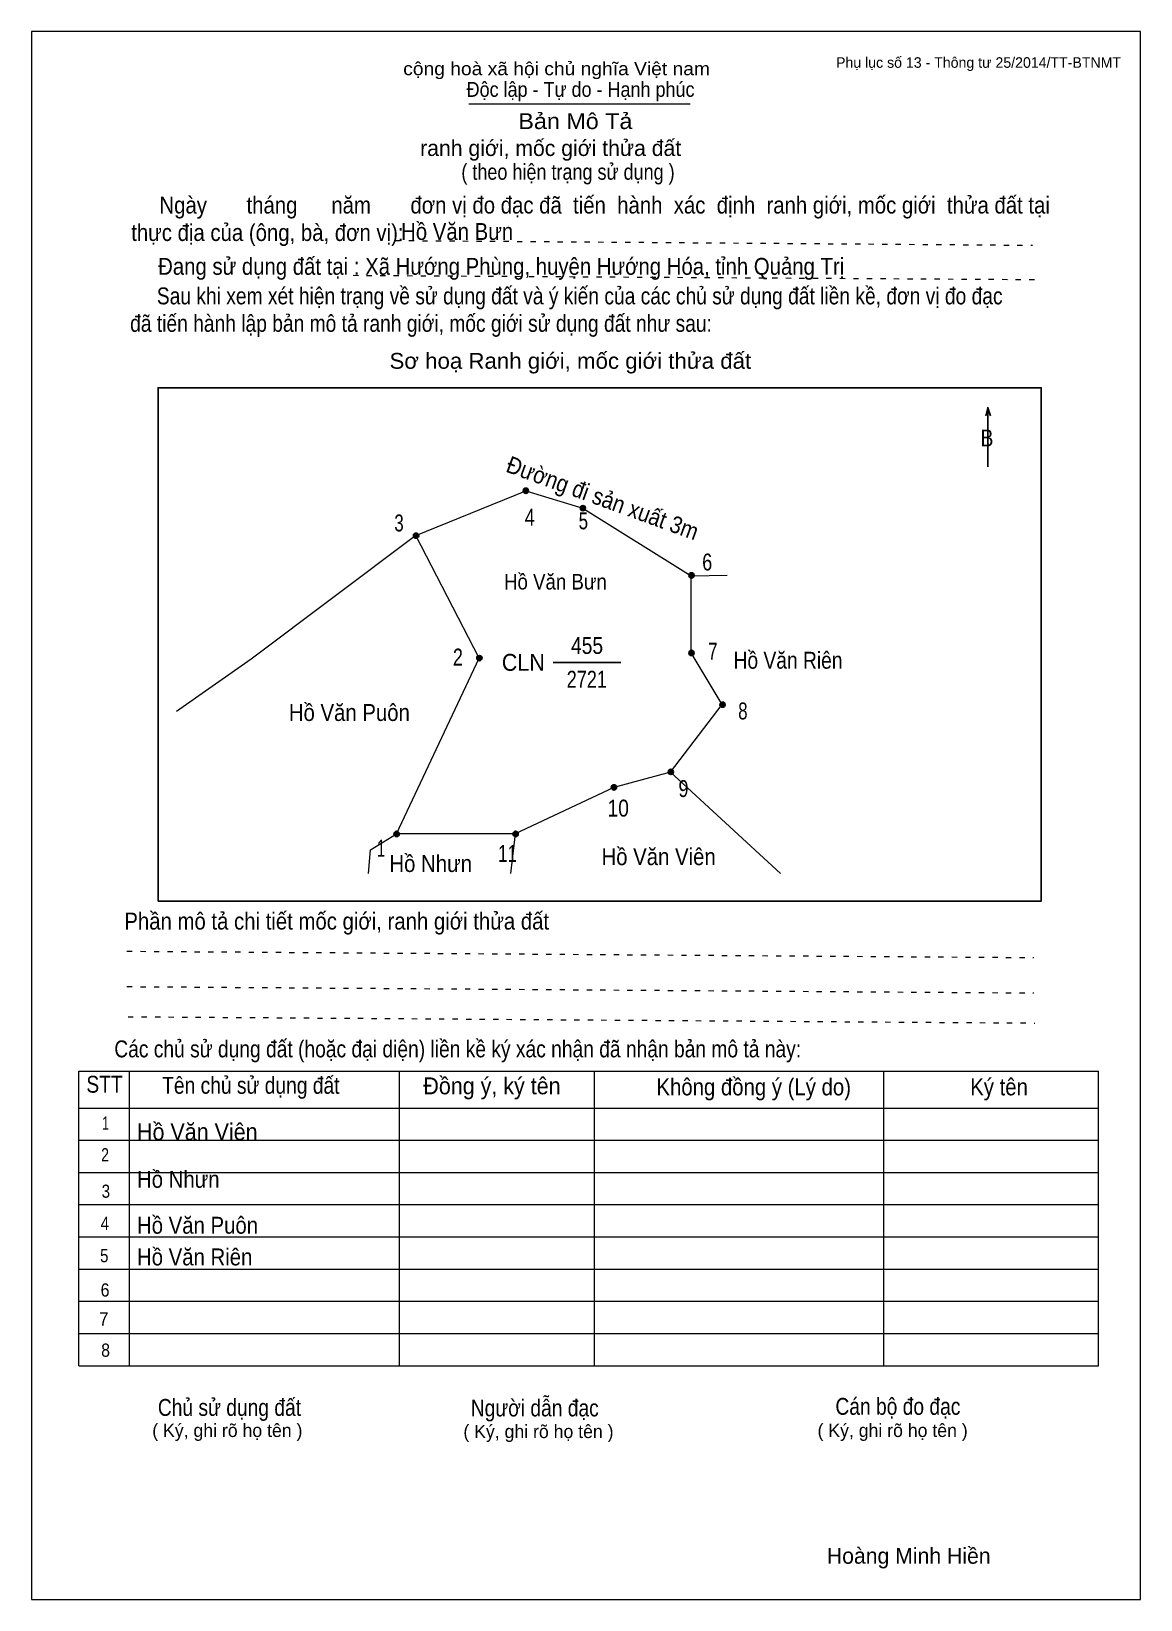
# Model space of a CAD drawing. Header units: centimetres. Extents: x 0 to 21, y 0 to 29.7.
import ezdxf
from ezdxf.enums import TextEntityAlignment as Align

# ---------------------------------------------------------------- set-up
doc = ezdxf.new("R2010")
doc.units = ezdxf.units.CM
doc.header["$LTSCALE"] = 0.13
doc.linetypes.add('DOTTED', pattern=[1.5, 0.3, -1.2])
for name, color, linetype, lineweight in [('1', 7, 'Continuous', 13), ('32', 7, 'Continuous', 25), ('33', 7, 'Continuous', 25), ('61', 7, 'Continuous', 13), ('62', 7, 'Continuous', 13)]:
    doc.layers.add(name, color=color, linetype=linetype, lineweight=lineweight)
for name, color, linetype in [('34', 7, 'Continuous'), ('45', 7, 'Continuous'), ('63', 7, 'Continuous')]:
    doc.layers.add(name, color=color, linetype=linetype)

msp = doc.modelspace()

# ---------------------------------------------------------------- hatches: boundary and pattern name
at = {"layer": '32'}
for points in [[(9.4105, 21.0005, 1), (9.3105, 21.0005, 1)], [(10.4907, 20.6704, 1), (10.3907, 20.6704, 1)], [(7.3323, 20.1494, 1), (7.2323, 20.1494, 1)], [(12.5474, 19.3973, 1), (12.4474, 19.3973, 1)], [(8.532, 17.8303, 1), (8.432, 17.8303, 1)], [(12.5474, 17.9282, 1), (12.4474, 17.9282, 1)], [(13.135, 16.9489, 1), (13.035, 16.9489, 1)], [(12.1556, 15.6757, 1), (12.0556, 15.6757, 1)], [(11.0783, 15.3819, 1), (10.9783, 15.3819, 1)], [(6.965, 14.5005, 1), (6.865, 14.5005, 1)], [(9.2175, 14.5005, 1), (9.1175, 14.5005, 1)]]:
    msp.add_hatch(color=256, dxfattribs=at).paths.add_polyline_path(points)

# ---------------------------------------------------------------- linework, layer by layer
at = {"layer": '1'}
msp.add_lwpolyline([(21, 0), (21, 29.7), (0, 29.7), (0, 0)], close=True, dxfattribs=at)
at = {"layer": '32'}
for centre in [(9.3605, 21.0005), (10.4407, 20.6704), (7.2823, 20.1494), (12.4974, 19.3973), (8.482, 17.8303), (12.4974, 17.9282), (13.085, 16.9489), (12.1056, 15.6757), (11.0283, 15.3819), (6.915, 14.5005), (9.1675, 14.5005)]:
    msp.add_circle(centre, 0.05, dxfattribs=at)
at = {"layer": '33'}
msp.add_line((9.88, 17.75), (11.16, 17.75), dxfattribs=at)
at = {"layer": '61'}
for p, q in [((14.18, 13.75), (12.1, 15.67)), ((9.16, 14.5), (9.07, 13.75))]:
    msp.add_line(p, q, dxfattribs=at)
for points in [[(7.28, 20.15), (9.36, 21), (10.44, 20.67), (12.49, 19.39)], [(7.28, 20.15), (4.16, 17.81), (2.75, 16.82)], [(6.91, 14.5), (8.48, 17.83), (7.28, 20.15)], [(12.1, 15.67), (13.08, 16.95), (12.49, 17.93), (12.49, 19.39), (13.17, 19.4)], [(12.1, 15.67), (11.03, 15.38), (9.16, 14.5), (6.91, 14.5)], [(6.38, 13.75), (6.42, 14.2), (6.91, 14.5)]]:
    msp.add_lwpolyline(points, dxfattribs=at)
at = {"layer": '62'}
for p, q in [((8.28, 28.33), (12.47, 28.33)), ((0.9, 10.01), (20.2, 10.01)), ((0.9, 4.43), (0.9, 10.01)), ((1.86, 4.43), (1.86, 10.01)), ((6.97, 4.43), (6.97, 9.99)), ((10.66, 4.43), (10.66, 9.99)), ((16.14, 4.43), (16.14, 10.01)), ((20.2, 4.43), (20.2, 10.01)), ((0.9, 9.31), (20.2, 9.31)), ((0.9, 8.7), (20.2, 8.7)), ((0.9, 8.09), (20.2, 8.09)), ((0.9, 7.48), (20.2, 7.48)), ((0.9, 6.87), (20.2, 6.87)), ((0.9, 6.26), (20.2, 6.26)), ((0.9, 5.65), (20.2, 5.65)), ((0.9, 5.04), (20.2, 5.04)), ((0.9, 4.43), (20.2, 4.43))]:
    msp.add_line(p, q, dxfattribs=at)
at = {"layer": '62', "linetype": 'DOTTED'}
for p, q in [((6.89, 25.74), (18.95, 25.65)), ((6.09, 25.08), (19.04, 25)), ((1.81, 12.28), (18.98, 12.16)), ((1.81, 11.61), (18.98, 11.49)), ((1.83, 11.04), (19, 10.92))]:
    msp.add_line(p, q, dxfattribs=at)
at = {"layer": '62', "lineweight": 25}
for p, q in [((18.11, 22.58), (18.11, 21.45)), ((18.11, 22.57), (18.07, 22.42)), ((18.11, 22.57), (18.16, 22.42))]:
    msp.add_line(p, q, dxfattribs=at)
msp.add_lwpolyline([(2.4, 13.23), (19.12, 13.23), (19.12, 22.95), (2.4, 22.95)], close=True, dxfattribs=at)

# ---------------------------------------------------------------- texts
at = {"layer": '32'}
for s, width, p in [('3', 0.75, (6.96, 20.23)), ('4', 0.8, (9.435, 20.34)), ('5', 0.75, (10.45, 20.27)), ('6', 0.8, (12.795, 19.49)), ('7', 0.75, (12.9, 17.8)), ('2', 0.8, (8.075, 17.69)), ('8', 0.75, (13.47, 16.67)), ('9', 0.8, (12.345, 15.2)), ('10', 0.85, (11.11, 14.83)), ('1', 0.65, (6.62, 14.07)), ('11', 0.75, (9.015, 13.97))]:
    msp.add_text(s, height=0.32, dxfattribs=dict(at, width=width)).set_placement(p, align=Align.CENTER)
at = {"layer": '33', "width": 0.9}
msp.add_text('Đường đi sản xuất 3m', height=0.3197, rotation=340, dxfattribs=at).set_placement((10.7603, 20.712), align=Align.CENTER)
at = {"layer": '33'}
for s, width, p in [('455', 0.85, (10.52, 17.91)), ('Hồ Văn Riên', 0.85, (14.325, 17.63)), ('2721', 0.8, (10.515, 17.27)), ('Hồ Văn Puôn', 0.9, (6.02, 16.64)), ('Hồ Văn Viên', 0.9, (11.875, 13.91)), ('Hồ Nhưn', 0.9, (7.56, 13.78))]:
    msp.add_text(s, height=0.32, dxfattribs=dict(at, width=width)).set_placement(p, align=Align.CENTER)
at = {"layer": '33', "width": 0.95}
msp.add_text('CLN', height=0.32, dxfattribs=at).set_placement((9.72, 17.59), align=Align.RIGHT)
at = {"layer": '34'}
for s, width, p in [('Hồ Văn Bưn ', 0.9, (7, 25.75)), ('Hồ Văn Viên', 0.95, (2, 8.7)), ('Hồ Nhưn', 0.9, (2, 7.8)), ('Hồ Văn Puôn', 0.9, (2, 6.93)), ('Hồ Văn Riên', 0.9, (2, 6.33))]:
    msp.add_text(s, height=0.32, dxfattribs=dict(at, width=width)).set_placement(p)
at = {"layer": '45', "width": 0.9}
msp.add_text('Hồ Văn Bưn ', height=0.2938, dxfattribs=at).set_placement((9.97, 19.13), align=Align.CENTER)
at = {"layer": '62'}
for s, height, width, p in [('cộng hoà xã hội chủ nghĩa Việt nam', 0.2474, 1.1, (7.04, 28.87)), ('Độc lập - Tự do - Hạnh phúc', 0.2828, 0.9, (8.24, 28.46)), ('Bản Mô Tả', 0.3, 1.1, (9.22, 27.85)), ('( theo hiện trạng sử dụng )', 0.3, 0.85, (8.14, 26.89)), ('     Ngày       tháng      năm       đơn vị đo đạc đã  tiến  hành  xác  định  ranh giới, mốc giới  thửa đất tại ', 0.32, 0.9, (1.89, 26.25)), ('thực địa của (ông, bà, đơn vị): ', 0.32, 0.9, (1.89, 25.73)), ('Đang sử dụng đất tại : Xã Hướng Phùng, huyện Hướng Hóa, tỉnh Quảng Trị', 0.32, 0.9, (2.4, 25.09)), ('     Sau khi xem xét hiện trạng về sử dụng đất và ý kiến của các chủ sử dụng đất liền kề, đơn vị đo đạc ', 0.32, 0.85, (1.87, 24.53)), ('đã tiến hành lập bản mô tả ranh giới, mốc giới sử dụng đất như sau:', 0.32, 0.85, (1.87, 24.01)), ('Sơ hoạ Ranh giới, mốc giới thửa đất', 0.3, 1.05, (6.78, 23.31)), ('B', 0.32, 0.85, (17.97, 21.84)), ('Phần mô tả chi tiết mốc giới, ranh giới thửa đất ', 0.32, 0.9, (1.76, 12.69)), ('Các chủ sử dụng đất (hoặc đại diện) liền kề ký xác nhận đã nhận bản mô tả này:', 0.32, 0.85, (1.57, 10.27))]:
    msp.add_text(s, height=height, dxfattribs=dict(at, width=width)).set_placement(p)
msp.add_text('ranh giới, mốc giới thửa đất', height=0.3, dxfattribs=at).set_placement((7.36, 27.34))
for s, height, width, p in [('STT', 0.32, 0.85, (1.385, 9.6)), ('Tên chủ sử dụng đất', 0.32, 0.85, (4.155, 9.58)), ('Đồng ý, ký tên', 0.32, 0.95, (8.72, 9.57)), ('Không đồng ý (Lý do)', 0.32, 0.9, (13.675, 9.55)), ('Ký tên', 0.32, 0.9, (18.32, 9.55)), ('1', 0.25, 0.7, (1.405, 8.9)), ('2', 0.25, 0.8, (1.395, 8.3)), ('3', 0.25, 0.85, (1.41, 7.61)), ('4', 0.25, 0.85, (1.39, 7)), ('5', 0.25, 0.85, (1.38, 6.39)), ('6', 0.25, 0.9, (1.395, 5.74)), ('7', 0.25, 0.95, (1.37, 5.19)), ('8', 0.25, 0.9, (1.405, 4.6)), ('Người dẫn đạc', 0.32, 0.85, (9.53, 3.47)), ('Chủ sử dụng đất', 0.32, 0.85, (3.75, 3.48)), ('Cán bộ đo đạc', 0.32, 0.85, (16.405, 3.5))]:
    msp.add_text(s, height=height, dxfattribs=dict(at, width=width)).set_placement(p, align=Align.CENTER)
for p in [(3.71, 3.08), (9.6, 3.06), (16.305, 3.08)]:
    msp.add_text('( Ký, ghi rõ họ tên )', height=0.25, dxfattribs=at).set_placement(p, align=Align.CENTER)
at = {"layer": '63'}
msp.add_text('Phụ lục số 13 - Thông tư 25/2014/TT-BTNMT', height=0.2, dxfattribs=at).set_placement((20.63, 29.01), align=Align.RIGHT)
msp.add_text('Hoàng Minh Hiền', height=0.3, dxfattribs=at).set_placement((16.61, 0.68), align=Align.CENTER)

doc.saveas('drawing.dxf')
